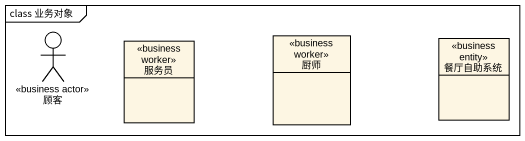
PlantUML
@startuml
mainframe class 业务对象
allowmixing
hide circle
hide empty members
actor 顾客 <<business actor>>
class 服务员 <<business worker>>
class 厨师 <<business worker>>
class 餐厅自助系统 <<business entity>>
@enduml
